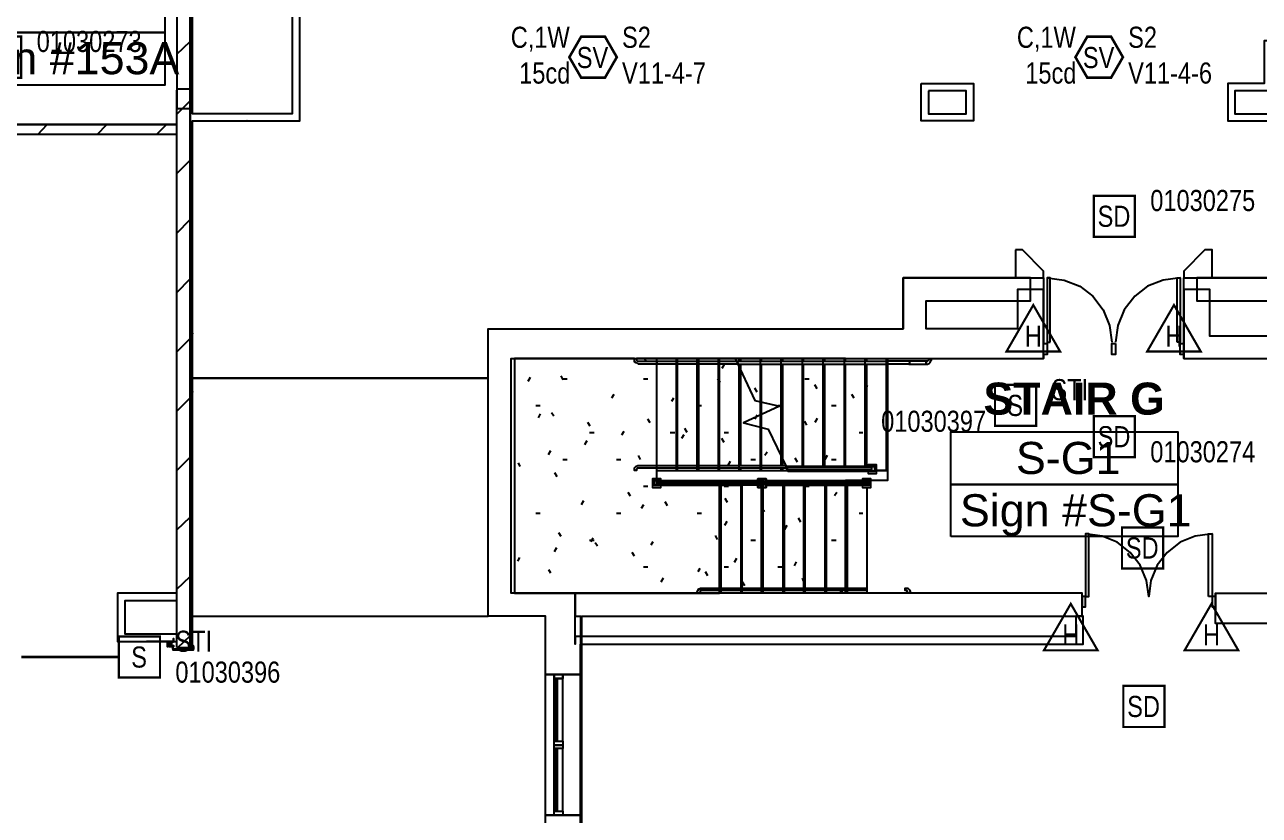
# Model space of a CAD drawing. Header units: inches. Extents: x 8199 to 15931, y 7617 to 15423.
# Drawn here: x 10643 to 11345, y 9467 to 9917 of the extents above; entities that cross this region are included whole.
import ezdxf
from ezdxf.enums import TextEntityAlignment as Align

# ---------------------------------------------------------------- set-up
doc = ezdxf.new("R2010")
doc.units = ezdxf.units.IN
doc.header["$LTSCALE"] = 0.25
doc.header["$MEASUREMENT"] = 0
for name, color, linetype in [('BACKGROUND', 8, 'Continuous'), ('CONDUIT', 6, 'Continuous'), ('DOOR HOLDER', 1, 'Continuous'), ('PULL STATION', 1, 'Continuous'), ('SMOKE DETECTOR', 1, 'Continuous'), ('SPEAKER STROBE', 1, 'Continuous')]:
    doc.layers.add(name, color=color, linetype=linetype)
doc.styles.add('Arial', font='arial.ttf', dxfattribs={"width": 0.8})
doc.styles.add('PDF Arial', font='arial.ttf')
doc.styles.add('PDF Arial Bold', font='arialbd.ttf')

# ---------------------------------------------------------------- blocks, each defined once
blk = doc.blocks.new('SIGA-278')
at = {"layer": 'PULL STATION', "const_width": 1.3}
blk.add_lwpolyline([(-11.5, -11.68), (-11.5, 11.7), (11.89, 11.7), (11.89, -11.68)], close=True, dxfattribs=at)
at = {"layer": 'PULL STATION', "style": 'Arial', "width": 0.8}
blk.add_text('S', height=12, dxfattribs=at).set_placement((0, 0), align=Align.MIDDLE)
for tag, p in [('ADDRESS', (20.64, 8.96)), ('ZONE', (20.64, -8.58))]:
    blk.add_attdef(tag, text='', height=12, dxfattribs=at).set_placement(p, align=Align.MIDDLE_LEFT)
blk.add_attdef('SUBSCRIPT', text='', height=12, dxfattribs=at).set_placement((-16.56, -9.02), align=Align.MIDDLE_RIGHT)
blk = doc.blocks.new('150X-AQN5')
at = {"layer": 'DOOR HOLDER', "const_width": 1.25}
blk.add_lwpolyline([(15.26, -8.81), (0, 17.63), (-15.26, -8.81)], close=True, dxfattribs=at)
at = {"layer": 'DOOR HOLDER', "style": 'Arial', "width": 0.8}
blk.add_text('H', height=12, dxfattribs=at).set_placement((0, 0), align=Align.MIDDLE)
blk.add_attdef('SUBSCRIPT', text='', height=12, dxfattribs=at).set_placement((11.35, 10.49), align=Align.MIDDLE_LEFT)
blk = doc.blocks.new('SIGA-PD')
at = {"layer": 'SMOKE DETECTOR', "const_width": 1.3}
blk.add_lwpolyline([(-11.5, -11.68), (-11.5, 11.7), (11.89, 11.7), (11.89, -11.68)], close=True, dxfattribs=at)
at = {"layer": 'SMOKE DETECTOR', "style": 'Arial', "width": 0.8}
blk.add_text('SD', height=12, dxfattribs=at).set_placement((0, 0), align=Align.MIDDLE)
for tag, p in [('ADDRESS', (20.64, 8.96)), ('ZONE', (20.64, -8.58))]:
    blk.add_attdef(tag, text='', height=12, dxfattribs=at).set_placement(p, align=Align.MIDDLE_LEFT)
blk.add_attdef('SUBSCRIPT', text='', height=12, dxfattribs=at).set_placement((-16.56, -9.02), align=Align.MIDDLE_RIGHT)
blk = doc.blocks.new('GC-S7VM')
at = {"layer": 'SPEAKER STROBE', "const_width": 1.46}
blk.add_lwpolyline([(13.83, 0.21), (7.08, 11.9), (-6.42, 11.9), (-13.17, 0.21), (-6.42, -11.49), (7.08, -11.49)], close=True, dxfattribs=at)
at = {"layer": 'SPEAKER STROBE', "style": 'Arial', "width": 0.8}
blk.add_text('SV', height=12, dxfattribs=at).set_placement((0, 0), align=Align.MIDDLE)
for tag, p in [('C', (-12.95, 11.52)), ('CANDELA', (-12.62, -8.82)), ('1/2W', (-12.62, -29.16))]:
    blk.add_attdef(tag, text='', height=12, dxfattribs=at).set_placement(p, align=Align.MIDDLE_RIGHT)
for tag, p in [('Speaker_Circuit', (16.8, 11.52)), ('Visual_Circuit', (16.8, -8.82))]:
    blk.add_attdef(tag, text='', height=12, dxfattribs=at).set_placement(p, align=Align.MIDDLE_LEFT)

msp = doc.modelspace()

# ---------------------------------------------------------------- linework, layer by layer
at = {"layer": 'BACKGROUND'}
for points in [[(10738.32, 9926.2), (10737.04, 9926.2), (10737.04, 9879.69), (10737.04, 9969.21), (10737.04, 9976.86), (10623.95, 9976.86), (10558, 9976.86), (10558, 9969.21)], [(10729.4, 9969.21), (10729.4, 9879.69), (10729.4, 9869.18), (10737.04, 9869.18), (10737.04, 9561.43), (10738.32, 9561.43), (10738.32, 9563.34), (10738.95, 9563.34), (10738.95, 9561.74), (10727.17, 9561.74), (10727.17, 9563.34), (10727.8, 9563.34), (10727.8, 9563.66), (10727.17, 9563.66), (10727.17, 9561.43), (10738.95, 9561.43), (10738.95, 9563.66), (10738.32, 9563.66), (10738.32, 9596.79), (10738.32, 9707.97), (10738.32, 9708.29), (10738.32, 9741.11), (10738.32, 9741.43), (10738.32, 9862.17), (10769.22, 9862.17), (10769.54, 9862.17), (10769.22, 9862.17), (10769.54, 9862.17), (10799.48, 9862.17), (10799.48, 9866.31), (10799.48, 9879.69), (10799.48, 9926.2)], [(10795.02, 9926.2), (10795.02, 9879.69), (10795.02, 9866.31), (10738.32, 9866.31), (10738.32, 9879.69), (10738.32, 9926.2)], [(10729.4, 9900.08), (10737.04, 9907.41)], [(10729.4, 9854.52), (10602.92, 9854.52), (10597.18, 9854.52), (10597.18, 9879.69), (10597.18, 9895.62)], [(10729.4, 9562.7), (10737.04, 9562.7), (10737.04, 9879.69), (10737.04, 9880.33), (10729.4, 9880.33), (10729.4, 9879.69)], [(10732.58, 9869.18), (10737.04, 9873.64), (10729.4, 9865.99)], [(10602.92, 9860.26), (10729.4, 9860.26), (10602.92, 9860.26)], [(10650.39, 9854.52), (10655.8, 9860.26)], [(10684.16, 9854.52), (10689.57, 9860.26)], [(10717.93, 9854.52), (10723.66, 9860.26)], [(10769.22, 9862.17), (10769.22, 9862.17)], [(10769.22, 9862.17), (10769.22, 9862.17)], [(10769.54, 9862.17), (10769.54, 9862.17)], [(10769.54, 9862.17), (10769.54, 9862.17)], [(10729.4, 9832.22), (10737.04, 9839.87)], [(10729.4, 9798.45), (10737.04, 9806.1)], [(10729.4, 9764.68), (10737.04, 9772.33)], [(10939.02, 9402.77), (10939.02, 9467.44), (10939.02, 9547.41), (10939.02, 9580.54), (10906.53, 9580.54), (10906.53, 9593.6), (10906.53, 9743.97), (10919.59, 9743.97), (11142.6, 9743.97), (11142.6, 9772.97), (11206.32, 9772.97)], [(10955.91, 9569.07), (10955.91, 9564.61), (10955.91, 9593.6), (10939.02, 9593.6), (10919.59, 9593.6), (10919.59, 9727.09), (11207.59, 9727.09), (11222.25, 9727.09), (11222.25, 9766.28), (11207.59, 9766.28), (11207.59, 9743.97), (11155.66, 9743.97), (11155.66, 9759.9), (11214.92, 9759.9), (11214.92, 9772.97), (11155.66, 9772.97), (11142.6, 9772.97), (11142.6, 9743.97)], [(11222.25, 9772.97), (11222.25, 9735.69), (11224.48, 9735.69), (11224.48, 9729.32), (11222.25, 9729.32), (11222.25, 9727.09)], [(11224.48, 9772.97), (11234.03, 9771.69), (11242.95, 9768.19), (11250.28, 9762.45), (11256.33, 9754.81), (11259.84, 9745.89), (11261.11, 9736.33)], [(11299.98, 9772.97), (11290.42, 9771.69), (11281.5, 9768.19), (11274.18, 9762.45), (11268.12, 9754.81), (11264.62, 9745.89), (11263.34, 9736.33)], [(11302.21, 9727.09), (11302.21, 9729.32), (11299.98, 9729.32), (11299.98, 9735.69), (11302.21, 9735.69), (11302.21, 9772.97)], [(11368.79, 9646.17), (11385.68, 9646.17), (11385.68, 9654.13), (11385.68, 9727.09), (11368.79, 9727.09), (11368.79, 9654.13), (11368.79, 9727.09), (11368.79, 9654.13), (11385.68, 9654.13), (11385.68, 9727.09), (11385.68, 9759.9), (11385.68, 9772.97), (11309.54, 9772.97), (11309.54, 9759.9), (11368.79, 9759.9), (11368.79, 9739.83), (11316.87, 9739.83), (11316.87, 9766.28), (11302.21, 9766.28), (11302.21, 9727.09), (11316.87, 9727.09), (11368.79, 9727.09)], [(11318.14, 9772.97), (11372.94, 9772.97)], [(10729.4, 9730.91), (10737.04, 9738.56)], [(10738.32, 9741.43), (10738.32, 9741.43)], [(10738.32, 9741.43), (10738.32, 9741.43)], [(10738.32, 9741.11), (10738.32, 9741.11)], [(10738.32, 9741.11), (10738.32, 9741.11)], [(10738.32, 9580.54), (10906.53, 9580.54), (10906.53, 9715.94), (10738.32, 9715.94), (10906.53, 9715.94), (10906.53, 9739.83)], [(11222.25, 9729.32), (11222.25, 9735.69)], [(11302.21, 9729.32), (11302.21, 9735.69)], [(11002.42, 9723.9), (10991.91, 9723.9), (10991.59, 9724.22), (10990.64, 9724.54), (10989.68, 9725.18), (10989.68, 9726.13), (10989.68, 9727.09), (10921.5, 9727.09), (10921.5, 9593.6), (11025.68, 9593.6), (10955.91, 9593.6)], [(10990, 9727.09), (10990, 9727.09)], [(10990, 9727.09), (10990.32, 9727.09), (10990.64, 9727.09)], [(10990.64, 9727.09), (10990.64, 9727.09)], [(11047.02, 9727.09), (11038.1, 9727.09), (11026.32, 9727.09), (11014.21, 9727.09), (11002.42, 9727.09), (10990.95, 9727.09), (10990.95, 9726.13), (10991.27, 9725.82), (10991.91, 9725.5), (11002.42, 9725.5)], [(10996.37, 9725.5), (10995.41, 9726.77)], [(11048.62, 9723.9), (11014.21, 9723.9), (11002.42, 9723.9), (11002.42, 9725.5), (11014.21, 9725.5), (11047.98, 9725.5), (11133.68, 9725.5), (11133.68, 9723.9), (11133.68, 9657.64), (11124.12, 9657.64)], [(11002.42, 9725.18), (11002.42, 9725.18)], [(11002.42, 9725.18), (11002.42, 9724.86), (11002.42, 9724.54), (11002.42, 9724.22)], [(11002.42, 9724.86), (11002.42, 9724.86)], [(11002.42, 9724.54), (11002.42, 9724.54)], [(11109.79, 9727.09), (11098, 9727.09), (11085.89, 9727.09), (11074.1, 9727.09), (11062, 9727.09), (11050.21, 9727.09), (11047.02, 9727.09), (11058.18, 9703.2), (11072.19, 9700.01), (11051.8, 9690.45), (11065.82, 9686.95), (11076.02, 9665.6), (11076.97, 9663.37), (11076.97, 9663.05), (11122.53, 9663.05)], [(11047.98, 9725.5), (11048.62, 9723.9), (11133.68, 9723.9)], [(11049.25, 9725.5), (11049.25, 9727.09)], [(11050.21, 9725.5), (11050.21, 9727.09)], [(11060.41, 9727.09), (11060.41, 9726.77)], [(11062, 9725.5), (11062, 9727.09)], [(11074.1, 9725.5), (11074.1, 9727.09)], [(11085.89, 9725.5), (11085.89, 9727.09)], [(11098, 9725.5), (11098, 9727.09)], [(11109.79, 9725.5), (11109.79, 9727.09), (11121.89, 9727.09), (11133.68, 9727.09), (11133.68, 9725.5), (11133.68, 9727.09)], [(11121.89, 9725.5), (11121.89, 9727.09)], [(11145.79, 9725.5), (11146.1, 9725.5), (11146.1, 9725.18), (11146.1, 9724.86), (11146.1, 9724.54), (11146.1, 9724.22), (11145.79, 9724.22), (11145.79, 9723.9), (11133.68, 9723.9), (11133.68, 9663.37), (11127.31, 9663.37), (11133.68, 9663.37)], [(11156.94, 9726.77), (11156.94, 9726.13), (11156.62, 9725.82), (11156.3, 9725.5), (11155.66, 9725.5), (11148.33, 9725.5), (11147.38, 9725.5), (11145.79, 9725.5), (11133.68, 9725.5)], [(11133.68, 9725.18), (11133.68, 9724.86), (11133.68, 9724.54), (11133.68, 9724.22)], [(11133.68, 9725.18), (11133.68, 9725.18)], [(11133.68, 9724.86), (11133.68, 9724.86)], [(11133.68, 9724.54), (11133.68, 9724.54)], [(11145.79, 9723.9), (11146.74, 9723.9), (11148.33, 9723.9), (11155.66, 9723.9), (11155.66, 9724.22), (11155.66, 9723.9), (11156.3, 9723.9), (11157.25, 9724.22), (11157.89, 9724.86), (11158.21, 9725.82), (11158.53, 9726.13), (11158.53, 9726.77), (11158.21, 9726.77), (11157.89, 9726.77), (11157.57, 9726.77), (11157.25, 9726.77), (11156.94, 9726.77), (11157.25, 9726.77), (11157.57, 9726.77), (11157.89, 9726.77), (11158.21, 9726.77), (11158.53, 9726.77)], [(11145.79, 9725.5), (11145.79, 9725.5)], [(11146.1, 9725.18), (11146.1, 9725.18)], [(11146.1, 9724.86), (11146.1, 9724.86)], [(11146.1, 9724.54), (11146.1, 9724.54)], [(11155.66, 9725.5), (11155.66, 9725.5)], [(11155.66, 9725.5), (11155.66, 9725.5)], [(11155.66, 9725.5), (11155.66, 9725.5)], [(11155.66, 9725.5), (11155.66, 9725.5)], [(11155.66, 9725.18), (11155.66, 9725.18)], [(11155.66, 9725.18), (11155.66, 9725.18)], [(11155.66, 9724.86), (11155.66, 9724.86)], [(11155.66, 9724.86), (11155.66, 9724.86)], [(11155.66, 9724.86), (11155.66, 9724.86)], [(11155.66, 9724.86), (11155.66, 9724.86)], [(11155.66, 9724.54), (11155.66, 9724.54)], [(11155.66, 9724.54), (11155.66, 9724.54)], [(11155.66, 9724.54), (11155.66, 9724.54)], [(11155.66, 9724.54), (11155.66, 9724.54)], [(11156.94, 9726.77), (11156.94, 9726.77)], [(11156.94, 9726.77), (11156.94, 9726.77)], [(11156.94, 9726.77), (11156.94, 9726.77)], [(11156.94, 9726.77), (11156.94, 9726.77)], [(11157.25, 9726.77), (11157.25, 9726.77)], [(11157.25, 9726.77), (11157.25, 9726.77)], [(11157.57, 9726.77), (11157.57, 9726.77)], [(11157.57, 9726.77), (11157.57, 9726.77)], [(11157.89, 9726.77), (11157.89, 9726.77)], [(11157.89, 9726.77), (11157.89, 9726.77)], [(11158.21, 9726.77), (11158.21, 9726.77)], [(11158.21, 9726.77), (11158.21, 9726.77)], [(11158.21, 9726.77), (11158.21, 9726.77)], [(11158.21, 9726.77), (11158.21, 9726.77)], [(10949.22, 9714.98), (10947.95, 9717.21)], [(11040.65, 9723.59), (11039.38, 9721.36)], [(11049.25, 9722.31), (11049.25, 9723.9)], [(11050.21, 9666.24), (11050.21, 9720.72), (11050.21, 9723.9)], [(11062, 9702.24), (11062, 9723.9)], [(11074.1, 9666.24), (11074.1, 9669.43), (11074.1, 9723.9)], [(11085.89, 9665.6), (11085.89, 9723.9)], [(11098, 9665.6), (11098, 9723.9)], [(11109.79, 9665.6), (11109.79, 9723.9)], [(11121.89, 9665.6), (11121.89, 9723.9)], [(11146.1, 9724.22), (11146.1, 9724.22)], [(11155.66, 9724.22), (11155.66, 9724.22)], [(11155.66, 9724.22), (11155.66, 9724.22)], [(11155.66, 9724.22), (11155.66, 9724.22)], [(11155.66, 9724.22), (11155.66, 9724.22)], [(10930.42, 9716.26), (10929.15, 9714.03)], [(10948.9, 9715.62), (10951.45, 9715.62)], [(10994.78, 9715.62), (10997.33, 9715.62)], [(11038.42, 9713.39), (11038.1, 9714.03), (11037.15, 9715.62)], [(11059.45, 9707.97), (11058.18, 9710.2)], [(11086.53, 9715.62), (11089.08, 9715.62)], [(11093.54, 9709.89), (11092.26, 9712.12)], [(11122.21, 9711.8), (11121.89, 9711.16), (11120.94, 9709.57)], [(11132.72, 9715.62), (11133.68, 9715.62)], [(10729.4, 9697.14), (10737.04, 9704.79)], [(10738.32, 9708.29), (10738.32, 9708.29)], [(10738.32, 9708.29), (10738.32, 9708.29)], [(10738.32, 9707.97), (10738.32, 9707.97)], [(10738.32, 9707.97), (10738.32, 9707.97)], [(10977.89, 9706.7), (10976.62, 9704.47)], [(11011.98, 9704.47), (11010.71, 9702.56)], [(11114.56, 9704.47), (11113.29, 9706.7)], [(10933.61, 9700.33), (10936.16, 9700.33)], [(10943.8, 9694.28), (10942.53, 9696.19)], [(11025.36, 9700.33), (11026.32, 9700.33), (11027.91, 9700.33)], [(11071.24, 9700.33), (11073.79, 9700.33)], [(11101.82, 9700.33), (11104.37, 9700.33)], [(10936.16, 9695.55), (10934.88, 9693.32)], [(10964.51, 9688.54), (10963.24, 9690.77)], [(10998.6, 9690.45), (10997.33, 9692.68)], [(11059.45, 9694.91), (11058.81, 9693.64), (11058.18, 9692.68)], [(11061.36, 9688.22), (11061.36, 9694.91)], [(11062, 9687.9), (11062, 9695.23)], [(11087.8, 9689.18), (11086.53, 9691.41)], [(11093.54, 9693), (11092.26, 9690.77)], [(10964.19, 9685.04), (10966.74, 9685.04)], [(10983.63, 9685.67), (10982.35, 9683.44)], [(11010.07, 9685.04), (11012.62, 9685.04)], [(11017.71, 9683.76), (11016.44, 9681.53)], [(11019.63, 9685.04), (11018.35, 9687.27)], [(11040.65, 9685.04), (11043.2, 9685.04)], [(11117.43, 9685.04), (11119.66, 9685.04)], [(10962.6, 9680.26), (10961.33, 9678.03)], [(11040.65, 9679.3), (11039.38, 9681.53)], [(10729.4, 9663.37), (10737.04, 9671.02)], [(10941.89, 9674.52), (10940.62, 9672.29)], [(10948.9, 9669.74), (10951.45, 9669.74)], [(10979.48, 9669.74), (10982.03, 9669.74)], [(10993.18, 9669.74), (10991.91, 9671.97)], [(11044.16, 9668.47), (11042.88, 9666.24)], [(11055.95, 9669.74), (11058.49, 9669.74)], [(11065.18, 9673.89), (11063.91, 9671.97)], [(11073.15, 9666.24), (11073.15, 9671.02)], [(11082.39, 9668.15), (11081.11, 9670.38)], [(11099.27, 9671.97), (11098, 9669.74)], [(11101.82, 9669.74), (11104.37, 9669.74)], [(10924.69, 9665.6), (10923.73, 9667.83)], [(10945.71, 9659.87), (10944.44, 9662.1)], [(11002.42, 9664.65), (10991.91, 9664.65), (10991.27, 9664.65), (10990.95, 9664.01), (10990.95, 9663.37), (10990.64, 9663.37), (10990.32, 9663.37), (10990, 9663.37), (10989.68, 9663.37), (10989.68, 9664.01), (10989.68, 9664.97), (10990.64, 9665.92), (10991.59, 9666.24), (10991.91, 9666.24), (11002.42, 9666.24)], [(10989.68, 9663.37), (10989.68, 9663.37)], [(10989.68, 9663.37), (10989.68, 9663.37)], [(10989.68, 9663.37), (10989.68, 9663.37)], [(10989.68, 9663.37), (10989.68, 9663.37)], [(10989.68, 9663.37), (10989.68, 9663.37)], [(10989.68, 9663.37), (10989.68, 9663.37)], [(10990.64, 9663.37), (10990.32, 9663.37), (10990, 9663.37)], [(10990, 9663.37), (10990, 9663.37)], [(10990, 9663.37), (10990, 9663.37)], [(10990.64, 9663.37), (10990.64, 9663.37)], [(10990.64, 9663.37), (10990.64, 9663.37)], [(10990.95, 9663.37), (10990.95, 9663.37)], [(10990.95, 9663.37), (10990.95, 9663.37)], [(10990.95, 9663.37), (10990.95, 9663.37)], [(10990.95, 9663.37), (10990.95, 9663.37)], [(10990.95, 9663.37), (10990.95, 9663.37)], [(10990.95, 9663.37), (10990.95, 9663.37)], [(11076.02, 9664.65), (11014.21, 9664.65), (11002.42, 9664.65), (11002.42, 9666.24), (11014.21, 9666.24), (11075.38, 9666.24)], [(11002.42, 9664.97), (11002.42, 9665.28), (11002.42, 9665.6), (11002.42, 9665.92)], [(11002.42, 9665.92), (11002.42, 9665.92)], [(11002.42, 9665.6), (11002.42, 9665.6)], [(11002.42, 9665.28), (11002.42, 9665.28)], [(11002.42, 9658.59), (11002.42, 9663.37), (11014.21, 9663.37), (11026.32, 9663.37), (11038.1, 9663.37), (11050.21, 9663.37), (11062, 9663.37), (11074.1, 9663.37), (11076.65, 9663.37)], [(11050.21, 9663.37), (11050.21, 9664.65)], [(11073.15, 9663.37), (11073.15, 9664.65)], [(11074.1, 9663.37), (11074.1, 9664.65)], [(11122.53, 9665.6), (11076.02, 9665.6)], [(11122.53, 9663.69), (11122.53, 9661.78), (11127.31, 9661.78), (11127.31, 9666.56), (11122.53, 9666.56), (11122.53, 9664.97)], [(10994.78, 9654.45), (10997.33, 9654.45)], [(11004.65, 9657), (11004.65, 9658.59), (10999.87, 9658.59), (10999.87, 9653.82), (11004.65, 9653.82), (11004.65, 9655.73)], [(11004.65, 9657.64), (11038.1, 9657.64), (11050.21, 9657.64), (11059.77, 9657.64)], [(11004.65, 9655.09), (11038.1, 9655.09)], [(11109.79, 9593.6), (11109.79, 9595.2), (11109.79, 9593.6), (11026.64, 9593.6), (11038.1, 9593.6), (11038.1, 9655.09), (11050.21, 9655.09)], [(11040.65, 9654.45), (11043.2, 9654.45)], [(11059.77, 9655.09), (11050.21, 9655.09), (11050.21, 9593.6)], [(11060.72, 9657), (11060.72, 9657.64), (11063.27, 9657.64), (11063.27, 9657)], [(11063.27, 9655.73), (11063.27, 9655.09), (11060.72, 9655.09), (11060.72, 9655.73)], [(11064.55, 9657.64), (11109.79, 9657.64)], [(11064.55, 9655.09), (11109.79, 9655.09), (11119.34, 9655.09)], [(11074.1, 9655.09), (11074.1, 9596.47)], [(11085.89, 9655.09), (11085.89, 9596.47)], [(11086.53, 9654.45), (11089.08, 9654.45)], [(11098, 9655.09), (11098, 9596.47)], [(11119.34, 9655.73), (11119.34, 9653.82), (11124.12, 9653.82), (11124.12, 9658.59), (11119.34, 9658.59), (11119.34, 9657)], [(10987.45, 9648.72), (10986.18, 9650.95)], [(11042.56, 9645.21), (11041.29, 9647.44)], [(11121.89, 9653.82), (11121.89, 9593.6), (11109.79, 9593.6), (11098, 9593.6), (11085.89, 9593.6), (11074.1, 9593.6)], [(11104.69, 9650.95), (11103.41, 9649.04)], [(10960.69, 9646.17), (10959.41, 9643.94)], [(10994.78, 9643.94), (10993.5, 9641.71)], [(11008.48, 9643.3), (11007.2, 9645.53)], [(11063.59, 9639.8), (11062.32, 9641.71)], [(10729.4, 9629.6), (10737.04, 9636.93)], [(10933.61, 9639.16), (10936.16, 9639.16)], [(10979.48, 9639.16), (10982.03, 9639.16)], [(11025.36, 9639.16), (11027.91, 9639.16)], [(11042.25, 9634.38), (11040.97, 9632.15)], [(11084.3, 9634.06), (11083.02, 9636.29)], [(11117.43, 9639.16), (11119.66, 9639.16)], [(10947.95, 9625.78), (10946.67, 9628.01)], [(11036.83, 9624.19), (11035.87, 9626.42)], [(11076.33, 9632.15), (11075.06, 9629.92)], [(11244.23, 9581.18), (11244.23, 9585.96), (11246.14, 9585.96), (11246.14, 9591.69), (11248.05, 9591.69), (11248.05, 9627.37), (11246.14, 9627.37)], [(11318.14, 9627.37), (11308.58, 9626.1), (11299.98, 9622.59), (11292.65, 9616.86), (11286.92, 9609.53), (11283.41, 9600.93), (11282.14, 9591.69), (11280.87, 9600.93), (11277.36, 9609.53), (11271.63, 9616.86), (11264.3, 9622.59), (11255.7, 9626.1), (11246.14, 9627.37), (11246.14, 9591.69), (11244.23, 9591.69), (11244.23, 9592.97)], [(10945.4, 9619.41), (10944.12, 9617.18)], [(10964.19, 9623.87), (10966.74, 9623.87)], [(10966.1, 9625.14), (10964.83, 9622.91)], [(10968.65, 9620.36), (10967.38, 9622.28)], [(11000.19, 9622.91), (10998.92, 9621)], [(11055.95, 9623.87), (11058.49, 9623.87)], [(11101.82, 9623.87), (11104.37, 9623.87)], [(10924.37, 9613.99), (10923.1, 9611.76)], [(10989.68, 9614.63), (10988.41, 9616.86)], [(11047.66, 9613.36), (11046.39, 9611.13)], [(10942.21, 9605.07), (10940.94, 9606.98)], [(10994.78, 9608.58), (10997.33, 9608.58)], [(11026.95, 9607.62), (11025.68, 9605.71)], [(11031.41, 9603.48), (11030.14, 9605.71)], [(11040.65, 9608.58), (11043.2, 9608.58)], [(11071.24, 9608.58), (11073.79, 9608.58)], [(11081.75, 9611.44), (11080.48, 9609.21)], [(10729.4, 9595.83), (10737.04, 9603.16)], [(11005.93, 9602.2), (11004.65, 9599.97)], [(11052.44, 9597.74), (11051.17, 9599.97)], [(11086.53, 9599.97), (11085.89, 9600.61), (11085.25, 9602.2)], [(10729.4, 9589.46), (10729.4, 9593.6)], [(10738.32, 9596.79), (10738.32, 9596.79)], [(10738.32, 9596.79), (10738.32, 9596.79)], [(10738.32, 9596.79), (10738.32, 9596.79)], [(10738.32, 9596.79), (10738.32, 9596.79)], [(10738.32, 9596.79), (10738.32, 9596.79)], [(10738.32, 9596.79), (10738.32, 9596.79)], [(10738.32, 9596.79), (10738.32, 9596.79)], [(10959.73, 9402.77), (10959.73, 9467.44), (10959.73, 9547.41), (10959.73, 9580.54), (11244.23, 9580.54), (11244.23, 9593.6), (10955.91, 9593.6), (10955.91, 9580.54), (10959.1, 9580.54), (10959.1, 9547.41), (10959.73, 9547.41), (10959.1, 9547.41), (10959.1, 9564.61), (11244.87, 9564.61), (11244.87, 9569.07), (11244.87, 9580.54), (11240.72, 9580.54), (11240.72, 9569.07), (10955.91, 9569.07), (10955.91, 9580.54)], [(11025.36, 9593.6), (11025.36, 9594.24), (11025.68, 9595.2), (11026.32, 9596.15), (11027.27, 9596.47), (11027.59, 9596.47), (11038.1, 9596.47), (11038.1, 9596.15), (11038.1, 9595.83), (11038.1, 9595.51)], [(11025.68, 9593.6), (11026, 9593.6), (11026.32, 9593.6), (11026.64, 9593.6)], [(11026.32, 9593.6), (11026.32, 9593.6)], [(11026.95, 9595.83), (11026.95, 9595.51), (11026.64, 9595.83)], [(11038.1, 9596.15), (11038.1, 9595.83), (11038.1, 9595.51), (11038.1, 9595.2), (11027.59, 9595.2), (11027.27, 9594.88), (11026.95, 9594.24), (11026.95, 9593.6)], [(11038.1, 9596.47), (11038.1, 9596.47)], [(11038.1, 9596.47), (11038.1, 9596.47)], [(11038.1, 9596.47), (11038.1, 9596.47)], [(11038.1, 9596.15), (11038.1, 9596.15)], [(11038.1, 9596.15), (11038.1, 9596.15)], [(11038.1, 9595.51), (11038.1, 9595.51)], [(11038.1, 9595.51), (11038.1, 9595.51)], [(11074.1, 9595.2), (11074.1, 9593.6), (11062, 9593.6), (11062, 9595.2), (11062, 9593.6), (11050.21, 9593.6), (11038.1, 9593.6)], [(11038.1, 9595.2), (11038.1, 9595.2)], [(11038.1, 9595.2), (11038.1, 9595.2)], [(11038.1, 9595.2), (11038.1, 9595.2)], [(11085.89, 9595.2), (11085.89, 9593.6)], [(11098, 9595.2), (11098, 9593.6)], [(11107.24, 9594.24), (11106.92, 9595.2)], [(11107.87, 9595.2), (11107.24, 9593.92)], [(11143.56, 9596.47), (11143.56, 9596.15), (11143.56, 9595.83), (11143.56, 9595.51), (11143.56, 9595.83), (11143.56, 9596.15), (11143.56, 9596.47), (11144.19, 9596.47), (11145.15, 9596.47), (11146.1, 9595.51), (11146.42, 9594.56), (11146.42, 9594.24), (11146.42, 9593.92), (11146.1, 9593.92), (11145.79, 9593.92), (11145.47, 9593.92), (11145.15, 9593.92), (11145.47, 9593.92), (11145.79, 9593.92), (11146.1, 9593.92), (11146.42, 9593.92)], [(11143.56, 9596.47), (11143.56, 9596.47)], [(11143.56, 9596.47), (11143.56, 9596.47)], [(11143.56, 9596.47), (11143.56, 9596.47)], [(11143.56, 9596.47), (11143.56, 9596.47)], [(11143.56, 9596.47), (11143.56, 9596.47)], [(11143.56, 9596.47), (11143.56, 9596.47)], [(11143.56, 9596.15), (11143.56, 9596.15)], [(11143.56, 9596.15), (11143.56, 9596.15)], [(11144.83, 9593.92), (11145.15, 9593.92), (11144.83, 9593.92), (11144.83, 9594.24), (11144.83, 9594.88), (11144.19, 9595.2), (11143.56, 9595.2), (11143.56, 9595.51), (11143.56, 9595.2)], [(11143.56, 9595.51), (11143.56, 9595.51)], [(11143.56, 9595.51), (11143.56, 9595.51)], [(11143.56, 9595.2), (11143.56, 9595.2)], [(11143.56, 9595.2), (11143.56, 9595.2)], [(11143.56, 9595.2), (11143.56, 9595.2)], [(11143.56, 9595.2), (11143.56, 9595.2)], [(11143.56, 9595.2), (11143.56, 9595.2)], [(11143.56, 9595.2), (11143.56, 9595.2)], [(11144.83, 9593.92), (11144.83, 9593.92)], [(11144.83, 9593.92), (11144.83, 9593.92)], [(11145.15, 9593.92), (11145.15, 9593.92)], [(11145.15, 9593.92), (11145.15, 9593.92)], [(11145.47, 9593.92), (11145.47, 9593.92)], [(11145.47, 9593.92), (11145.47, 9593.92)], [(11145.79, 9593.92), (11145.79, 9593.92)], [(11145.79, 9593.92), (11145.79, 9593.92)], [(11146.1, 9593.92), (11146.1, 9593.92)], [(11146.1, 9593.92), (11146.1, 9593.92)], [(11146.42, 9593.92), (11146.42, 9593.92)], [(11146.42, 9593.92), (11146.42, 9593.92)], [(11146.42, 9593.92), (11146.42, 9593.92)], [(11146.42, 9593.92), (11146.42, 9593.92)], [(11244.23, 9591.69), (11244.23, 9585.96)], [(11320.05, 9591.69), (11318.14, 9591.69), (11318.14, 9585.96), (11320.05, 9585.96)], [(11363.06, 9576.4), (11320.05, 9576.4), (11320.05, 9580.54), (11320.05, 9593.6), (11359.87, 9593.6)], [(11320.05, 9592.97), (11320.05, 9591.69), (11320.05, 9585.96), (11320.05, 9581.18)], [(10729.4, 9566.2), (10729.4, 9570.35)], [(10727.48, 9566.2), (10712.19, 9566.2)], [(10724.3, 9563.97), (10724.3, 9563.97)], [(10724.94, 9566.2), (10724.94, 9566.2)], [(10724.94, 9566.2), (10724.94, 9566.2)], [(10724.94, 9566.2), (10724.94, 9566.2)], [(10724.94, 9565.89), (10724.94, 9565.89)], [(10725.25, 9566.2), (10725.25, 9566.2)], [(10727.48, 9567.8), (10727.48, 9567.8)], [(10727.48, 9567.8), (10727.48, 9567.8)], [(10727.48, 9567.8), (10727.48, 9567.8)], [(10727.48, 9567.8), (10727.48, 9567.8)], [(10727.48, 9567.8), (10727.48, 9567.8)], [(10727.48, 9567.8), (10727.48, 9567.8)], [(10727.48, 9567.8), (10727.48, 9567.8)], [(10727.48, 9566.2), (10727.48, 9566.2)], [(10727.48, 9566.2), (10727.48, 9566.2)], [(10727.48, 9566.2), (10727.48, 9566.2)], [(10727.48, 9566.2), (10727.48, 9566.2)], [(10727.48, 9566.2), (10727.48, 9566.2)], [(10727.48, 9566.2), (10727.48, 9566.2)], [(10727.48, 9566.2), (10727.48, 9566.2)], [(10727.48, 9566.2), (10727.48, 9566.2)], [(10730.03, 9562.7), (10737.04, 9569.39)], [(10738.32, 9563.66), (10738.32, 9563.66)], [(10738.32, 9563.34), (10738.32, 9563.34)], [(11244.87, 9569.07), (11244.87, 9569.07)], [(10948.9, 9547.41), (10948.9, 9545.18), (10944.12, 9545.18), (10948.9, 9545.18), (10948.9, 9547.41), (10944.12, 9547.41), (10944.12, 9545.18), (10944.12, 9536.58), (10944.12, 9545.18), (10944.12, 9536.58), (10944.12, 9545.18), (10944.76, 9545.18), (10944.12, 9545.18), (10944.76, 9545.18), (10944.12, 9545.18), (10944.12, 9547.41)], [(10944.12, 9545.18), (10944.12, 9509.5)], [(10944.76, 9545.18), (10944.76, 9536.58)], [(10944.76, 9545.18), (10944.76, 9536.58)], [(10944.76, 9545.18), (10945.71, 9545.18)], [(10944.76, 9509.5), (10944.76, 9545.18)], [(10945.71, 9545.18), (10945.71, 9509.5)], [(10948.9, 9509.5), (10948.9, 9545.18)], [(10944.12, 9518.1), (10944.76, 9518.1), (10944.12, 9518.1), (10944.12, 9518.74), (10944.12, 9527.02), (10944.12, 9527.66), (10944.12, 9535.94), (10944.12, 9536.58), (10944.76, 9536.58), (10944.12, 9536.58)], [(10944.12, 9535.94), (10944.76, 9535.94)], [(10944.76, 9536.58), (10944.76, 9535.94), (10944.76, 9527.66), (10944.76, 9527.02), (10944.76, 9518.74), (10944.76, 9518.1), (10944.76, 9509.5), (10944.76, 9518.1), (10944.76, 9509.5), (10944.76, 9518.1)], [(10944.12, 9527.66), (10944.76, 9527.66)], [(10944.12, 9527.02), (10944.76, 9527.02)], [(10944.12, 9518.74), (10944.76, 9518.74)], [(10944.12, 9509.5), (10944.76, 9509.5)], [(10944.12, 9509.5), (10944.76, 9509.5)], [(10944.12, 9509.5), (10948.9, 9509.5)], [(10944.12, 9507.27), (10944.12, 9509.5)], [(10944.12, 9507.27), (10948.9, 9507.27)], [(10944.12, 9505.36), (10944.12, 9507.27)], [(10948.9, 9507.27), (10944.12, 9507.27)], [(10945.71, 9509.5), (10944.76, 9509.5)], [(10948.9, 9509.5), (10948.9, 9507.27)], [(10948.9, 9507.27), (10948.9, 9505.36)], [(10944.12, 9478.28), (10944.12, 9478.91), (10944.12, 9487.2), (10944.12, 9487.83), (10944.12, 9496.12), (10944.12, 9496.75), (10944.12, 9505.36), (10944.12, 9496.75), (10944.12, 9505.36), (10944.12, 9496.75), (10944.76, 9496.75), (10944.12, 9496.75)], [(10944.76, 9505.36), (10944.12, 9505.36)], [(10944.76, 9505.36), (10944.12, 9505.36)], [(10948.9, 9505.36), (10944.12, 9505.36)], [(10944.12, 9505.36), (10944.12, 9469.67)], [(10944.76, 9469.67), (10944.76, 9505.36)], [(10944.76, 9505.36), (10945.71, 9505.36)], [(10945.71, 9505.36), (10945.71, 9469.67)], [(10948.9, 9469.67), (10948.9, 9505.36)], [(10944.12, 9487.83), (10944.76, 9487.83), (10944.76, 9496.12), (10944.76, 9487.83), (10944.12, 9487.83), (10944.12, 9496.12), (10944.76, 9496.12), (10944.12, 9496.12)], [(10944.76, 9496.75), (10944.76, 9496.12)], [(10944.76, 9478.28), (10944.76, 9469.67), (10944.76, 9478.28), (10944.76, 9469.67), (10944.76, 9478.28), (10944.76, 9478.91), (10944.12, 9478.91), (10944.12, 9487.2), (10944.76, 9487.2), (10944.12, 9487.2)], [(10944.76, 9487.83), (10944.76, 9487.2), (10944.76, 9478.91), (10944.76, 9487.2)], [(10944.76, 9478.91), (10944.12, 9478.91)], [(10944.76, 9478.28), (10944.12, 9478.28)], [(10944.76, 9478.28), (10944.12, 9478.28)], [(10944.76, 9469.67), (10944.12, 9469.67)], [(10944.76, 9469.67), (10944.12, 9469.67)], [(10944.12, 9467.44), (10944.12, 9469.67), (10948.9, 9469.67)], [(10944.44, 9467.44), (10948.58, 9467.44)], [(10945.71, 9469.67), (10944.76, 9469.67)], [(10948.9, 9469.67), (10948.9, 9467.44)]]:
    msp.add_lwpolyline(points, dxfattribs=at)
for points in [[(10593.68, 9912.51), (10593.68, 9942.45), (10722.71, 9942.45), (10722.71, 9912.51)], [(10593.68, 9882.56), (10593.68, 9912.51), (10722.71, 9912.51), (10722.71, 9882.56)], [(11357.01, 9862.17), (11357.33, 9862.17), (11365.93, 9862.17), (11373.89, 9862.17), (11373.89, 9907.73), (11365.93, 9907.73), (11355.73, 9907.73), (11347.77, 9907.73), (11347.77, 9883.51), (11327.06, 9883.51), (11327.06, 9879.37), (11327.06, 9866.31), (11327.06, 9862.17), (11357.01, 9862.17), (11357.33, 9862.17)], [(11355.73, 9903.59), (11355.73, 9883.51), (11355.73, 9879.37), (11331.2, 9879.37), (11331.2, 9866.31), (11365.93, 9866.31), (11365.93, 9903.59)], [(10737.04, 9879.69), (10737.04, 9869.18)], [(11152.79, 9883.51), (11182.42, 9883.51), (11182.42, 9879.37), (11182.42, 9866.31), (11182.42, 9862.17), (11152.79, 9862.17), (11152.79, 9866.31), (11152.79, 9879.37)], [(11156.94, 9879.37), (11156.94, 9866.31), (11178.28, 9866.31), (11178.28, 9879.37)], [(11206.32, 9788.9), (11206.32, 9772.97), (11222.25, 9772.97), (11222.25, 9776.79), (11210.46, 9788.9)], [(11318.14, 9772.97), (11318.14, 9788.9), (11314, 9788.9), (11302.21, 9776.79), (11302.21, 9772.97)], [(11226.07, 9736.33), (11226.07, 9772.97), (11224.48, 9772.97), (11224.48, 9736.33)], [(11298.39, 9736.33), (11298.39, 9772.97), (11299.98, 9772.97), (11299.98, 9736.33)], [(10738.32, 9741.43), (10738.32, 9741.11)], [(11263.34, 9735.69), (11263.34, 9729.32), (11261.11, 9729.32), (11261.11, 9735.69)], [(11155.66, 9725.5), (11155.66, 9725.18), (11155.66, 9724.86), (11155.66, 9725.18)], [(11155.66, 9724.54), (11155.66, 9724.86), (11155.66, 9725.18), (11155.66, 9724.86)], [(11155.66, 9724.54), (11155.66, 9724.86), (11155.66, 9724.54), (11155.66, 9724.22)], [(10738.32, 9708.29), (10738.32, 9707.97)], [(11169.68, 9655.41), (11169.68, 9685.36), (11298.71, 9685.36), (11298.71, 9655.41)], [(11076.97, 9663.37), (11076.02, 9665.6), (11076.97, 9663.37), (11076.97, 9663.05)], [(11076.02, 9664.97), (11076.65, 9663.69), (11124.76, 9663.69), (11124.76, 9664.97)], [(11123.48, 9663.69), (11123.48, 9663.05), (11126.35, 9663.05), (11126.35, 9665.6), (11126.35, 9663.05), (11123.48, 9663.05)], [(11126.35, 9665.6), (11123.48, 9665.6), (11123.48, 9664.97), (11123.48, 9665.6)], [(11003.7, 9657), (11003.7, 9657.64), (11000.83, 9657.64), (11000.83, 9655.09), (11000.83, 9657.64), (11003.7, 9657.64)], [(11000.83, 9655.09), (11003.7, 9655.09), (11003.7, 9655.73), (11003.7, 9655.09)], [(11038.1, 9655.73), (11002.42, 9655.73), (11002.42, 9657), (11038.1, 9657), (11050.21, 9657), (11062, 9657), (11062, 9655.73), (11050.21, 9655.73)], [(11059.77, 9658.59), (11064.55, 9658.59), (11064.55, 9657), (11064.55, 9658.59), (11059.77, 9658.59), (11059.77, 9657)], [(11059.77, 9655.73), (11059.77, 9653.82), (11064.55, 9653.82), (11064.55, 9655.73), (11064.55, 9653.82), (11059.77, 9653.82)], [(11063.27, 9657), (11063.27, 9657.64), (11060.72, 9657.64), (11060.72, 9657), (11060.72, 9657.64), (11063.27, 9657.64)], [(11060.72, 9655.09), (11063.27, 9655.09), (11063.27, 9655.73), (11063.27, 9655.09), (11060.72, 9655.09), (11060.72, 9655.73)], [(11109.79, 9655.73), (11062, 9655.73), (11062, 9657), (11109.79, 9657), (11121.89, 9657), (11121.89, 9655.73)], [(11119.34, 9657.64), (11109.79, 9657.64)], [(11109.79, 9596.47), (11109.79, 9655.09)], [(11120.3, 9655.09), (11123.17, 9655.09), (11123.17, 9657.64), (11120.3, 9657.64), (11120.3, 9657), (11120.3, 9657.64), (11123.17, 9657.64), (11123.17, 9655.09), (11120.3, 9655.09), (11120.3, 9655.73)], [(11169.68, 9625.78), (11169.68, 9655.41), (11298.71, 9655.41), (11298.71, 9625.78)], [(11062, 9596.47), (11062, 9653.82)], [(11316.23, 9591.69), (11316.23, 9627.37), (11318.14, 9627.37), (11318.14, 9591.69)], [(10727.48, 9566.2), (10729.4, 9566.2), (10729.4, 9570.35), (10700.09, 9570.35), (10700.09, 9589.46), (10729.4, 9589.46), (10729.4, 9593.6), (10695.63, 9593.6), (10695.63, 9589.46), (10695.63, 9570.35), (10695.63, 9566.2)], [(11109.79, 9596.47), (11121.89, 9596.47), (11121.89, 9595.2), (11109.79, 9595.2), (11050.21, 9595.2), (11038.1, 9595.2), (11038.1, 9596.47), (11050.21, 9596.47)], [(10726.53, 9565.89), (10723.98, 9565.89), (10723.98, 9563.66), (10723.98, 9563.34), (10724.3, 9563.34), (10724.3, 9563.97), (10724.3, 9565.89), (10725.25, 9565.89), (10725.25, 9563.97), (10724.94, 9563.97), (10724.94, 9563.34), (10726.53, 9563.34), (10726.53, 9563.66)], [(10724.94, 9565.89), (10727.48, 9565.89), (10727.48, 9566.2), (10725.25, 9566.2), (10724.94, 9566.2)], [(10727.48, 9566.2), (10727.48, 9567.8)], [(10738.32, 9563.34), (10738.32, 9563.66)], [(10944.12, 9547.41), (10939.02, 9547.41), (10955.91, 9547.41), (10948.9, 9547.41)], [(10944.76, 9509.5), (10945.71, 9509.5), (10945.71, 9545.18), (10944.76, 9545.18)], [(10944.76, 9536.58), (10944.76, 9545.18)], [(10955.91, 9547.41), (10959.1, 9547.41)], [(10959.1, 9034.17), (10959.1, 9114.13), (10959.1, 9178.81), (10959.1, 9258.45), (10959.1, 9323.13), (10959.1, 9402.77), (10959.1, 9467.44), (10959.1, 9547.41), (10959.1, 9467.44), (10959.1, 9402.77), (10959.1, 9323.13), (10959.1, 9258.45), (10959.1, 9178.81), (10959.1, 9114.13)], [(10944.12, 9535.94), (10944.12, 9527.66)], [(10944.76, 9527.66), (10944.12, 9527.66), (10944.12, 9535.94), (10944.76, 9535.94)], [(10944.76, 9527.66), (10944.76, 9535.94)], [(10944.12, 9527.02), (10944.12, 9518.74)], [(10944.76, 9518.74), (10944.12, 9518.74), (10944.12, 9527.02), (10944.76, 9527.02)], [(10944.76, 9518.74), (10944.76, 9527.02)], [(10944.12, 9518.1), (10944.12, 9509.5)], [(10944.12, 9518.1), (10944.12, 9509.5)], [(10944.76, 9509.5), (10944.12, 9509.5)], [(10944.12, 9507.27), (10947.95, 9507.27)], [(10944.12, 9505.36), (10944.76, 9505.36)], [(10944.76, 9505.36), (10945.71, 9505.36), (10945.71, 9469.67), (10944.76, 9469.67)], [(10944.76, 9496.75), (10944.76, 9505.36)], [(10944.76, 9496.75), (10944.76, 9505.36)], [(10944.12, 9496.12), (10944.12, 9487.83)], [(10944.76, 9487.83), (10944.76, 9496.12)], [(10944.12, 9487.2), (10944.12, 9478.91)], [(10944.76, 9478.91), (10944.76, 9487.2)], [(10944.12, 9478.28), (10944.12, 9469.67)], [(10944.12, 9478.28), (10944.12, 9469.67)], [(10944.12, 9467.44), (10948.9, 9467.44), (10955.91, 9467.44), (10939.02, 9467.44)], [(10944.12, 9467.44), (10944.12, 9469.67), (10948.9, 9469.67), (10948.9, 9467.44)], [(10944.12, 9469.67), (10944.76, 9469.67)], [(10955.91, 9467.44), (10959.1, 9467.44)], [(10959.73, 9467.44), (10959.1, 9467.44)]]:
    msp.add_lwpolyline(points, close=True, dxfattribs=at)
at = {"layer": 'BACKGROUND', "ltscale": 1.365}
msp.add_lwpolyline([(10729.4, 9562.7), (10729.4, 9879.69)], dxfattribs=at)
at = {"layer": 'BACKGROUND', "ltscale": 0.303333}
msp.add_lwpolyline([(11002.42, 9663.37), (11002.42, 9727.09)], dxfattribs=at)
at = {"layer": 'BACKGROUND', "ltscale": 0.081667}
for points in [[(11013.57, 9663.37), (11013.57, 9727.09)], [(11025.36, 9663.37), (11025.36, 9727.09)], [(11037.47, 9663.37), (11037.47, 9727.09)]]:
    msp.add_lwpolyline(points, dxfattribs=at)
at = {"layer": 'BACKGROUND', "ltscale": 0.301667}
for points in [[(11014.21, 9663.37), (11014.21, 9727.09)], [(11026.32, 9663.37), (11026.32, 9727.09)], [(11038.1, 9663.37), (11038.1, 9727.09)]]:
    msp.add_lwpolyline(points, dxfattribs=at)
at = {"layer": 'BACKGROUND', "ltscale": 0.036667}
msp.add_lwpolyline([(11061.36, 9663.37), (11061.36, 9702.56), (11061.36, 9727.09)], dxfattribs=at)
at = {"layer": 'BACKGROUND', "ltscale": 0.068333}
msp.add_lwpolyline([(11073.15, 9671.02), (11073.15, 9727.09)], dxfattribs=at)
at = {"layer": 'BACKGROUND', "ltscale": 0.063333}
for points in [[(11085.25, 9665.6), (11085.25, 9727.09)], [(11097.04, 9665.6), (11097.04, 9727.09)], [(11109.15, 9665.6), (11109.15, 9727.09)], [(11120.94, 9665.6), (11120.94, 9727.09)], [(11038.74, 9655.09), (11038.74, 9593.6)]]:
    msp.add_lwpolyline(points, dxfattribs=at)
at = {"layer": 'BACKGROUND', "ltscale": 0.061667}
for points in [[(11133.04, 9663.37), (11133.04, 9727.09)], [(11050.85, 9655.09), (11050.85, 9593.6)], [(11074.74, 9655.09), (11074.74, 9593.6)], [(11086.53, 9655.09), (11086.53, 9593.6)], [(11098.64, 9655.09), (11098.64, 9593.6)], [(11110.74, 9655.09), (11110.74, 9593.6)]]:
    msp.add_lwpolyline(points, dxfattribs=at)
at = {"layer": 'BACKGROUND', "ltscale": 0.076667}
msp.add_lwpolyline([(11049.25, 9663.37), (11049.25, 9722.31)], dxfattribs=at)
at = {"layer": 'BACKGROUND', "ltscale": 0.113333}
msp.add_lwpolyline([(11062, 9663.37), (11062, 9702.24)], dxfattribs=at)
at = {"layer": 'BACKGROUND', "ltscale": 0.08}
msp.add_lwpolyline([(11062.64, 9653.82), (11062.64, 9593.6)], dxfattribs=at)
at = {"layer": 'CONDUIT', "lineweight": 0, "const_width": 1.5}
msp.add_lwpolyline([(10696.49, 9557.33), (10641, 9557.33)], dxfattribs=at)

# ---------------------------------------------------------------- block references
at = {"layer": 'DOOR HOLDER'}
for p in [(11216.51, 9739.86), (11296.51, 9739.86), (11237.83, 9569.95), (11317.83, 9569.95)]:
    msp.add_blockref('150X-AQN5', p, dxfattribs=at)
at = {"layer": 'PULL STATION'}
for p, values in [((11206.22, 9700.41), {'ADDRESS': 'STI', 'SUBSCRIPT': '01030397'}), ((10707.98, 9557.32), {'ADDRESS': 'STI', 'ZONE': '01030396'})]:
    msp.add_blockref('SIGA-278', p, dxfattribs=at).add_auto_attribs(values)
at = {"layer": 'SMOKE DETECTOR'}
for p, values in [((10629.11, 9898.44), {'ADDRESS': '01030273'}), ((11262.4, 9807.98), {'ADDRESS': '01030275'}), ((11262.4, 9682.63), {'ZONE': '01030274'})]:
    msp.add_blockref('SIGA-PD', p, dxfattribs=at).add_auto_attribs(values)
for p in [(11278.46, 9619.32), (11279.21, 9529.21)]:
    msp.add_blockref('SIGA-PD', p, dxfattribs=at)
at = {"layer": 'SPEAKER STROBE'}
for p, values in [((10965.83, 9898.25), {'C': 'C,1W', 'Speaker_Circuit': 'S2', 'Visual_Circuit': 'V11-4-7', 'CANDELA': '15cd'}), ((11253.65, 9898.25), {'C': 'C,1W', 'Speaker_Circuit': 'S2', 'Visual_Circuit': 'V11-4-6', 'CANDELA': '15cd'})]:
    msp.add_blockref('GC-S7VM', p, dxfattribs=at).add_auto_attribs(values)

# ---------------------------------------------------------------- texts
at = {"layer": 'BACKGROUND', "attachment_point": 7}
for s, insert, char_height, style in [('Sign #153A', (10599.09, 9883.25), 18.245, 'PDF Arial'), ('STAIR G', (11188.16, 9694.91), 18.216, 'PDF Arial Bold'), ('S-G1', (11206.63, 9661.15), 18.245, 'PDF Arial'), ('Sign #S-G1', (11174.78, 9626.15), 18.245, 'PDF Arial')]:
    msp.add_mtext(s, dxfattribs=dict(at, insert=insert, char_height=char_height, style=style))

doc.saveas('drawing.dxf')
